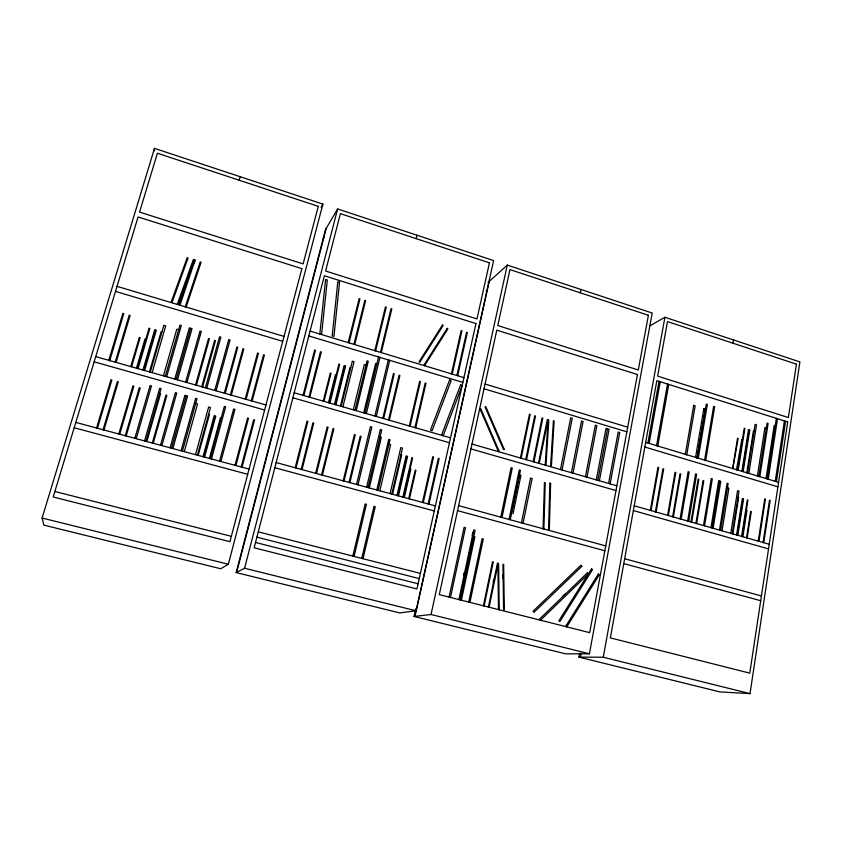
<?xml version="1.0" encoding="UTF-8"?>
<svg xmlns="http://www.w3.org/2000/svg" width="842" height="842" viewBox="0 0 842 842"><rect width="100%" height="100%" fill="white"/><g stroke="black" fill="none" stroke-linecap="round" stroke-linejoin="round"><path stroke-width="1.26" d="M579.643 653.245L578.917 657.118L719.899 691.903L750.022 693.629L799.9 361.913L664.917 317.255L650.14 325.717M763.073 542.49L769.514 500.211L770.198 500.411L763.757 542.69M775.25 481.308L784.418 420.895M776.419 481.656L785.575 421.263M766.041 478.54L774.208 425.378L775.229 425.705M767.062 478.845L776.356 418.358M758.263 541.122L764.757 498.801L765.431 499.011L758.947 541.322M768.241 479.203L777.513 418.716M154.107 150.907L154.507 148.371L322.896 204.09L228.35 564.235L220.73 568.76L43.847 525.124L42.1 518.04L154.507 148.371M746.549 537.796L750.654 511.441L751.274 511.62L747.17 537.975M757.4 475.951L764.957 427.452L766.357 427.894M758.821 476.372L767.094 423.147L768.114 423.473L759.852 476.688M748.864 473.383L756.526 424.821L755.116 424.379L747.443 472.951M741.591 536.386L747.317 499.906L747.938 500.085L742.212 536.564M742.833 536.733L746.97 510.368L746.349 510.189M741.897 471.288L748.538 429.546L749.759 429.925L743.128 471.657M732.214 533.712L738.992 491.139L737.55 490.707L730.761 533.302M742.518 471.478L749.148 429.736M732.845 533.891L738.644 497.359L738.024 497.169M736.592 534.965L742.37 498.443L743.602 498.811L737.845 535.312M746.822 472.772L753.422 431.062L754.022 431.251M737.224 535.144L742.991 498.632M737.571 469.994L744.265 428.22L744.875 428.41L738.192 470.173M719.5 530.092L727.078 483.245L728.13 483.55L720.563 530.397M722.026 530.807L728.898 488.16L727.456 487.728M732.656 468.51L737.529 438.272L738.139 438.461L732.782 468.836M710.974 527.66L718.658 480.74L720.773 481.371L713.111 528.271M712.048 527.966L719.71 481.056M732.95 343.199L733.487 339.947M703.491 525.534L711.269 478.551L712.321 478.866L704.565 525.84M704.638 460.1L713.627 406.381L714.669 406.707L705.691 460.416M695.924 523.377L703.07 480.593L703.775 480.803L696.639 523.577M697.208 457.869L706.301 404.086L707.354 404.413L698.271 458.185M687.64 521.019L695.597 473.909L696.66 474.225L688.714 521.324M690.956 521.956L698.155 479.151L698.86 479.351L691.671 522.166M680.073 518.861L688.114 471.688L689.188 472.004L681.157 519.167M668.337 515.514L675.779 472.53L675.063 472.32L667.622 515.315M672.642 516.746L680.031 473.793L680.746 474.004L673.358 516.946M655.381 511.82L662.959 468.741L663.675 468.962L656.097 512.031M656.549 445.65L667.527 384.026M657.791 446.028L668.748 384.405M650.319 510.378L657.949 467.268L658.665 467.478L651.045 510.589M649.129 443.429L660.223 381.721M578.917 657.118L603.272 657.234L664.917 317.255M647.887 443.05L659.012 381.331M415.716 608.755L414.011 616.439L565.635 653.845L589.421 653.792L652.203 313.045L507.284 265.093L488.034 282.491M608.598 483.434L618.196 432.072L619.712 432.525L610.134 483.876M580.38 657.128L581.096 653.255M596.283 479.877L606.04 428.41L609.082 429.325L599.367 480.771M597.831 480.319L607.566 428.873M585.443 476.751L595.347 425.199L596.873 425.652L587 477.203M571.434 472.709L581.517 421.032L583.064 421.505L573.002 473.162M562.046 470.004L572.255 418.253L570.708 417.779L560.477 469.552M539.238 463.426L548.068 419.748L547.321 419.526L538.47 463.205M580.275 292.816L580.948 289.469M533.144 461.669L542.048 417.948L542.806 418.179L533.912 461.89M521.409 522.924L530.544 478.024L532.144 478.477L523.019 523.366M513.031 513.841L520.956 475.288L519.356 474.835L511.947 510.82M525.755 459.543L534.744 415.769L535.501 415.99L526.524 459.764M493.191 581.896L493.717 579.349M488.402 607.029L497.496 563.024L498.201 563.214L489.107 607.208M520.398 457.995L529.45 414.18L530.207 414.411L521.166 458.216M509.073 519.451L519.261 470.025L520.43 470.362L510.252 519.767M500.801 517.177L511.094 467.699L512.262 468.036L501.979 517.504M483.403 605.766L492.559 561.73L493.265 561.909L484.118 605.945M468.71 602.093L482.108 538.648L483.308 538.964L469.931 602.398M461.395 600.241L474.899 536.712L473.699 536.396L460.164 599.936M463.668 575.097L464.216 572.528M472.141 535.365L472.688 532.797M458.879 599.567L473.73 529.944L475.098 530.313L460.279 599.914M449.091 597.094L464.11 527.355L465.479 527.723L450.491 597.441M414.011 616.439L431.02 614.502L507.284 265.093M416.053 610.797L493.623 260.578L337.621 208.963L325.517 229.582L236.17 572.571L399.697 612.913L416.053 610.797L244.58 568.255L236.17 572.571M415.022 616.323L489.181 281.449M423.284 502.621L433.567 456.932L432.767 456.711L422.473 502.4M452.207 374.069L461.942 330.801L461.163 330.559L451.428 373.827M428.136 503.937L438.356 458.29L439.156 458.522L428.936 504.158M456.901 375.49L466.573 332.253L467.352 332.495L457.68 375.721M408.696 498.664L415.201 470.183L415.927 470.383L409.433 498.853M415.727 427.82L425.978 383.268L425.189 383.026L414.917 427.589M402.865 497.075L411.906 457.669L412.633 457.869L403.602 497.275M404.328 497.464L410.864 468.973L410.138 468.773M391.825 494.065L402.497 448.07L400.803 447.597L390.109 493.601M392.561 494.265L401.718 454.796L400.981 454.596M409.286 425.957L419.621 381.363L420.421 381.605L410.096 426.189M396.982 495.464L406.086 456.027L407.549 456.438L398.455 495.864M397.719 495.664L406.812 456.238M376.837 489.981L388.751 439.377L389.993 439.724L378.09 490.328M361.755 558.383L373.995 506.326L375.258 506.663L363.028 558.709M379.816 490.791L390.635 444.713L388.93 444.239M368.059 487.592L381.752 429.904L380.342 429.504L366.628 487.202M352.819 556.088L365.175 503.958L366.438 504.295L354.093 556.415M369.312 487.928L381.331 437.261L380.089 436.914M388.509 419.969L399.087 375.227L399.897 375.469L389.33 420.2M382.815 418.327L393.467 373.543L394.267 373.785L383.636 418.558M356.555 484.466L370.427 426.662L371.848 427.073L357.997 484.855M416.137 238.644L416.969 235.213M374.879 416.032L388.32 359.913M376.29 416.443L389.709 360.334M363.712 412.822L375.669 363.428L376.9 363.797M364.965 413.18L378.553 356.976M349.051 482.413L360.218 436.188L361.039 436.419L349.883 482.645M380.468 352.377L391.035 308.635L391.835 308.888L381.279 352.619M366.375 413.59L379.952 357.397M354.977 410.296L367.049 360.85L368.28 361.218L356.229 410.664M343.189 480.824L354.429 434.546L355.261 434.788L344.031 481.045M374.806 350.661L385.447 306.888L386.246 307.141L375.616 350.903M353.251 409.801L364.27 364.744L365.975 365.26M321.56 474.93L333.064 428.504L333.906 428.736L322.412 475.162M353.924 344.346L364.807 300.426L365.617 300.678L354.745 344.588M340.431 406.107L350.019 367.354L350.756 367.575M341.178 406.318L352.335 361.176L354.05 361.692L342.904 406.823M315.634 473.32L327.212 426.841L328.054 427.083L316.487 473.551M348.199 342.61L359.145 298.657L359.955 298.91L349.02 342.862M334.453 404.381L344.104 365.596L345.578 366.038L335.947 404.813M335.2 404.592L344.841 365.817M323.233 401.15L330.306 373.048L331.043 373.269L323.981 401.36M328.464 402.655L335.484 374.574L336.232 374.795M329.211 402.865L338.916 364.049L339.652 364.27L329.959 403.086M301.173 469.373L312.929 422.8L313.771 423.042L302.025 469.615M308.951 397.014L320.486 351.724L321.318 351.967L309.793 397.256M295.184 467.752L307.014 421.126L307.867 421.368L296.047 467.984M303.057 395.308L314.655 349.977L315.487 350.23L303.899 395.561M236.676 572.318L326.243 228.35M244.58 568.255L337.621 208.963M241.17 466.942L253.695 419.705L254.558 419.947L242.043 467.184M251.274 400.792L263.557 354.777L264.409 355.029L252.137 401.045M235.013 465.289L247.622 418L248.495 418.242L235.897 465.521M245.211 399.076L257.568 353.008L258.431 353.261L246.085 399.318M219.552 461.132L233.623 409.023L234.95 409.391L220.888 461.49M225.193 393.382L237.791 347.188L236.928 346.936L224.309 393.14M209.395 458.395L220.52 417.59L221.309 417.811M210.195 458.616L224.34 406.402L225.667 406.781L211.479 458.964M230.424 394.877L242.97 348.714L243.833 348.967L231.297 395.119M171.989 302.657L188.092 257.915L187.24 257.599L171.231 301.952L172.094 302.267M202.996 456.669L214.184 415.822L215.773 416.264L204.595 457.101M203.796 456.89L214.973 416.043M195.512 454.659L208.648 407.012L210.489 407.528L197.375 455.164M214.752 390.425L228.75 339.547L230.066 339.936L216.078 390.804M198.175 455.375L209.426 414.496L208.627 414.275M184.293 451.638L197.565 403.907L195.723 403.392M202.617 386.973L215.51 340.621L214.636 340.368L201.733 386.731M205.406 387.762L219.541 336.821L220.857 337.21L206.743 388.151M195.544 384.962L208.532 338.568L209.405 338.821L196.428 385.215M181.051 450.765L195.67 398.35L197.017 398.719L182.419 451.133M186.945 382.521L201.333 331.443L200.007 331.043L185.598 382.142M170.105 447.818L184.882 395.308L187.587 396.066L172.852 448.554M171.484 448.186L186.24 395.687M160.496 445.229L175.41 392.646L176.757 393.025L161.864 445.597M239.212 180.241L240.202 176.725M153.223 443.271L166.874 395.393L165.979 395.14L152.307 443.018M174.778 379.068L189.345 327.896L192.018 328.685L177.494 379.837M176.136 379.458L190.681 328.285M144.54 440.924L159.685 388.225L161.043 388.604L145.929 441.303M163.411 375.837L176.82 329.148L178.662 329.685M165.274 376.374L179.977 325.128L181.314 325.517L166.642 376.753M146.834 441.545L160.58 393.635L159.675 393.382M149.455 371.88L161.127 331.716L161.927 331.948M150.265 372.111L163.853 325.328L165.706 325.875L152.149 372.638M134.825 438.314L150.097 385.531L151.476 385.92L136.215 438.682M177.199 304.53L193.239 259.82L194.092 260.136L178.178 304.467L177.304 304.151M142.961 370.027L154.696 329.832L156.307 330.306L144.582 370.491M143.772 370.259L155.496 330.064M125.269 435.735L139.288 387.667L140.193 387.92L126.184 435.988M136.446 368.186L144.982 339.073L145.792 339.305M137.257 368.407L149.055 328.18L149.865 328.412L138.067 368.638M118.806 433.998L132.92 385.878L133.825 386.141L119.732 434.251M130.752 366.565L139.34 337.432L140.151 337.674L131.573 366.796M97.472 428.252L111.86 379.984L110.944 379.731L96.546 427.999M103.061 429.757L117.375 381.531L118.29 381.784L103.987 430.009M179.988 305.172L195.07 260.146L194.207 259.852L179.23 304.488L180.093 304.793M109.955 359.913L109.66 360.902L123.785 313.592L122.879 313.319L108.776 360.313M115.196 362.134L129.205 315.192L130.11 315.455L116.112 362.397M193.955 263.851L195.07 260.146M185.208 306.951L200.228 261.957L201.091 262.262L186.198 306.867L185.324 306.572M321.107 207.364L322.896 204.09M323.202 238.444L323.928 237.244M562.424 596.494L565.224 593.789M486.108 291.143L487.265 290.122M736.466 469.941L741.802 439.587L742.412 439.777M42.1 518.04L228.35 564.235M431.02 614.502L589.421 653.792M603.272 657.234L750.022 693.629M54.877 491.486L231.35 536.322M255.536 542.469L418.095 583.78M256.905 537.154L419.242 578.601M258.273 531.839L420.4 573.423M74.191 427.757L247.695 474.288M75.812 422.41L249.074 469.089M624.659 558.741L761.431 595.947M274.829 467.72L434.283 510.957M623.775 563.614L760.715 600.704M458.627 505.632L605.745 545.911M457.543 510.631L604.84 550.784M276.155 462.563L435.398 505.926M95.746 356.619L265.956 404.97M633.363 510.557L768.536 548.91M94.167 361.818L264.63 410.033M634.215 505.8L769.241 544.258M292.879 397.771L449.449 442.734M470.962 448.912L615.986 490.56M294.174 392.761L450.533 437.851M472.015 444.05L616.86 485.813M115.512 291.395L282.723 341.336M645.667 442.387L778.597 482.308M117.038 286.354L284.017 336.411M644.835 447.028L777.913 486.844M310.088 331.074L463.921 377.626M485.066 384.026L627.7 427.189M308.835 335.947L462.858 382.394M484.034 388.772L626.848 431.83M502.653 574.612L502.706 578.549M544.437 482.655L543.09 528.765L543.879 528.829L545.216 482.729L544.437 482.655M549.868 483.171L548.563 529.208L549.342 529.281L550.636 483.245L549.868 483.171M548.047 420.2L545.216 465.152L545.995 465.258L548.805 420.305L548.047 420.2M553.394 420.989L550.626 465.889L551.394 465.994L554.162 421.095L553.394 420.989M339.547 282.102L333.958 336.305L332.19 336.021L337.81 281.796L339.547 282.102M325.58 279.66L319.823 334.021L321.602 334.306L327.327 279.965L325.58 279.66M787.712 421.937L749.769 673.147L610.366 637.889L656.823 380.647L787.712 421.937M796.437 364.165L788.375 417.527L657.634 376.132L667.485 321.602L796.437 364.165M703.838 408.507L695.534 457.49L696.997 457.932L705.28 408.949L703.838 408.507M693.713 405.339L685.283 454.417L686.746 454.848L695.155 405.791L693.713 405.339M637.447 374.532L589.695 632.658L439.282 594.62L496.78 330.148L637.447 374.532M648.403 315.297L638.289 370.006L497.79 325.528L509.947 269.598L648.403 315.297M475.94 323.57L416.937 588.968L254.158 547.805L324.37 275.755L475.94 323.57M489.444 262.83L476.972 318.929L325.591 271.008L340.4 213.636L489.444 262.83M301.868 268.651L229.94 541.68L53.204 496.99L138.067 216.973L301.868 268.651M318.287 206.343L303.131 263.893L139.551 212.1L157.391 153.233L318.287 206.343M460.553 384.941L441.618 435.03L443.208 435.735L462.111 385.657L460.553 384.941M449.596 379.942L430.483 430.073L432.083 430.788L451.165 380.658L449.596 379.942M598.336 574.065L565.761 626.132L566.75 626.89L599.304 574.812L598.336 574.065M591.547 568.834L558.835 620.87L559.825 621.628L592.526 569.581L591.547 568.834M447.239 328.369L423.852 365.239L424.536 365.712L447.923 328.843L447.239 328.369M442.471 325.023L419 361.881L419.695 362.355L443.145 325.496L442.471 325.023M587.295 572.907L539.564 619.081L540.501 620.207L588.211 574.012L587.295 572.907M581.854 566.298L533.986 612.355L533.06 611.229L580.948 565.192L581.854 566.298M499.211 451.375L498.496 451.68L479.982 408.896L480.698 408.602L499.211 451.375M504.232 449.249L503.516 449.554L485.024 406.844L485.739 406.549L504.232 449.249M499.222 609.587L498.496 609.587L497.906 564.329L498.622 564.34L499.222 609.587M504.295 609.608L503.569 609.608L502.948 564.414L503.663 564.424L504.295 609.608"/></g></svg>
